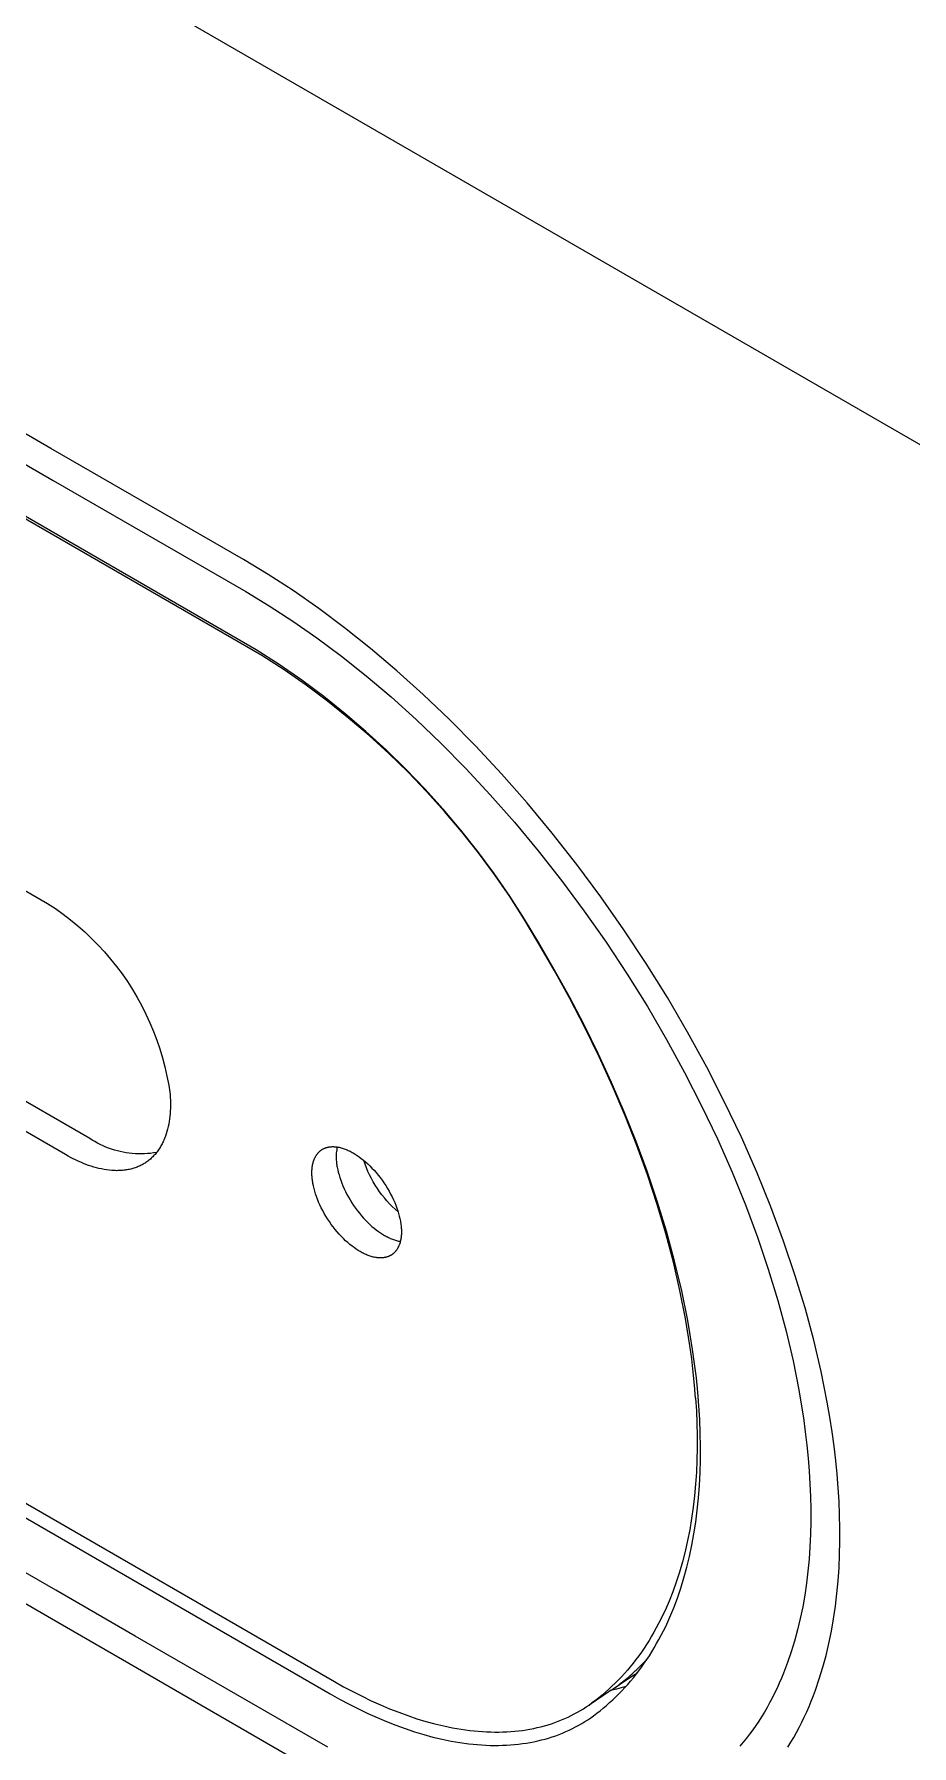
# Model space of a CAD drawing. Header units: millimetres. Extents: x -279 to 4999, y 61 to 3536.
# Drawn here: x 4020.4 to 4045.25, y 1607.21 to 1655.66 of the extents above; entities that cross this region are included whole.
import ezdxf

# ---------------------------------------------------------------- set-up
doc = ezdxf.new("R2010")
doc.units = ezdxf.units.MM
doc.layers.add('ZANO_R', color=7, linetype='Continuous', lineweight=0)

msp = doc.modelspace()

# ---------------------------------------------------------------- linework, layer by layer
at = {"layer": 'ZANO_R'}
for p, q in [((3430.501, 1999.105), (4568.337, 1342.175)), ((4026.686, 1638.239), (3973.059, 1669.201)), ((4026.842, 1638.077), (3973.214, 1669.038)), ((4021.009, 1611.614), (3946.187, 1654.813)), ((3946.251, 1653.904), (4021.074, 1610.705)), ((3980.83, 1654.122), (4020.782, 1631.055)), ((4021.973, 1624.405), (3982.021, 1647.471)), ((4021.287, 1623.946), (3981.334, 1647.012)), ((4020.873, 1643.938), (4018.624, 1645.237)), ((4018.688, 1644.328), (4020.938, 1643.029)), ((4026.325, 1640.791), (4020.873, 1643.938)), ((4020.938, 1643.029), (4026.389, 1639.882)), ((4027.022, 1640.372), (4026.325, 1640.791)), ((4027.733, 1639.911), (4027.022, 1640.372)), ((3975.156, 1639.645), (4028.783, 1608.683)), ((3975.275, 1639.991), (4028.903, 1609.029)), ((4026.389, 1639.882), (4027.05, 1639.485)), ((4028.455, 1639.408), (4027.733, 1639.911)), ((4027.05, 1639.485), (4027.723, 1639.048)), ((4029.187, 1638.862), (4028.455, 1639.408)), ((4027.723, 1639.048), (4028.407, 1638.572)), ((4029.925, 1638.274), (4029.187, 1638.862)), ((4027.337, 1637.817), (4026.686, 1638.239)), ((4028.407, 1638.572), (4029.1, 1638.055)), ((4030.668, 1637.644), (4029.925, 1638.274)), ((4027.478, 1637.664), (4026.842, 1638.077)), ((4027.974, 1637.373), (4027.337, 1637.817)), ((4029.1, 1638.055), (4029.8, 1637.497)), ((4028.101, 1637.23), (4027.478, 1637.664)), ((4028.596, 1636.91), (4027.974, 1637.373)), ((4028.709, 1636.777), (4028.101, 1637.23)), ((4029.8, 1637.497), (4030.504, 1636.9)), ((4031.414, 1636.972), (4030.668, 1637.644)), ((4029.203, 1636.426), (4028.596, 1636.91)), ((4029.302, 1636.304), (4028.709, 1636.777)), ((4030.504, 1636.9), (4031.21, 1636.264)), ((4032.158, 1636.26), (4031.414, 1636.972)), ((4029.794, 1635.922), (4029.203, 1636.426)), ((4029.88, 1635.812), (4029.302, 1636.304)), ((4031.21, 1636.264), (4031.916, 1635.59)), ((4032.899, 1635.509), (4032.158, 1636.26)), ((4030.367, 1635.4), (4029.794, 1635.922)), ((4030.441, 1635.301), (4029.88, 1635.812)), ((4030.924, 1634.859), (4030.367, 1635.4)), ((4030.985, 1634.772), (4030.441, 1635.301)), ((4031.916, 1635.59), (4032.617, 1634.878)), ((4033.633, 1634.722), (4032.899, 1635.509)), ((4031.462, 1634.3), (4030.924, 1634.859)), ((4031.511, 1634.226), (4030.985, 1634.772)), ((4032.617, 1634.878), (4033.313, 1634.132)), ((4031.982, 1633.724), (4031.462, 1634.3)), ((4034.357, 1633.899), (4033.633, 1634.722)), ((4032.02, 1633.663), (4031.511, 1634.226)), ((4033.313, 1634.132), (4033.999, 1633.353)), ((4035.069, 1633.043), (4034.357, 1633.899)), ((4032.483, 1633.132), (4031.982, 1633.724)), ((4032.51, 1633.083), (4032.02, 1633.663)), ((4033.999, 1633.353), (4034.673, 1632.542)), ((4032.964, 1632.523), (4032.483, 1633.132)), ((4032.98, 1632.488), (4032.51, 1633.083)), ((4035.764, 1632.159), (4035.069, 1633.043)), ((4033.425, 1631.899), (4032.964, 1632.523)), ((4033.431, 1631.878), (4032.98, 1632.488)), ((4034.673, 1632.542), (4035.331, 1631.704)), ((4033.866, 1631.26), (4033.425, 1631.899)), ((4033.862, 1631.253), (4033.431, 1631.878)), ((4036.44, 1631.247), (4035.764, 1632.159)), ((4035.331, 1631.704), (4035.972, 1630.841)), ((4020.782, 1631.055), (4021.003, 1630.909)), ((4021.003, 1630.909), (4021.219, 1630.755)), ((4034.272, 1630.615), (4033.862, 1631.253)), ((4034.285, 1630.607), (4033.866, 1631.26)), ((4037.094, 1630.313), (4036.44, 1631.247)), ((4021.219, 1630.755), (4021.43, 1630.593)), ((4021.43, 1630.593), (4021.634, 1630.424)), ((4021.634, 1630.424), (4021.833, 1630.249)), ((4034.661, 1629.963), (4034.272, 1630.615)), ((4034.683, 1629.941), (4034.285, 1630.607)), ((4035.972, 1630.841), (4036.592, 1629.956)), ((4021.833, 1630.249), (4022.025, 1630.066)), ((4022.025, 1630.066), (4022.212, 1629.877)), ((4035.123, 1629.168), (4034.661, 1629.963)), ((4035.125, 1629.183), (4034.683, 1629.941)), ((4036.592, 1629.956), (4037.188, 1629.052)), ((4037.724, 1629.359), (4037.094, 1630.313)), ((4022.212, 1629.877), (4022.391, 1629.682)), ((4022.391, 1629.682), (4022.564, 1629.481)), ((4022.564, 1629.481), (4022.729, 1629.273)), ((4022.729, 1629.273), (4022.887, 1629.06)), ((4022.887, 1629.06), (4023.038, 1628.842)), ((4035.567, 1628.36), (4035.123, 1629.168)), ((4035.553, 1628.407), (4035.125, 1629.183)), ((4037.188, 1629.052), (4037.759, 1628.134)), ((4038.327, 1628.39), (4037.724, 1629.359)), ((4023.038, 1628.842), (4023.181, 1628.619)), ((4023.181, 1628.619), (4023.316, 1628.391)), ((4023.316, 1628.391), (4023.444, 1628.158)), ((4023.444, 1628.158), (4023.563, 1627.921)), ((4035.967, 1627.615), (4035.553, 1628.407)), ((4035.992, 1627.54), (4035.567, 1628.36)), ((4037.759, 1628.134), (4038.302, 1627.205)), ((4038.899, 1627.409), (4038.327, 1628.39)), ((4023.563, 1627.921), (4023.674, 1627.68)), ((4023.674, 1627.68), (4023.776, 1627.435)), ((4036.365, 1626.807), (4035.967, 1627.615)), ((4036.395, 1626.713), (4035.992, 1627.54)), ((4023.776, 1627.435), (4023.87, 1627.187)), ((4023.87, 1627.187), (4023.955, 1626.936)), ((4038.302, 1627.205), (4038.814, 1626.268)), ((4039.441, 1626.42), (4038.899, 1627.409)), ((4023.955, 1626.936), (4024.032, 1626.682)), ((4024.032, 1626.682), (4024.1, 1626.426)), ((4036.744, 1625.987), (4036.365, 1626.807)), ((4036.774, 1625.879), (4036.395, 1626.713)), ((4024.1, 1626.426), (4024.158, 1626.167)), ((4024.158, 1626.167), (4024.208, 1625.907)), ((4038.814, 1626.268), (4039.295, 1625.328)), ((4039.948, 1625.428), (4039.441, 1626.42)), ((4024.208, 1625.907), (4024.249, 1625.645)), ((4024.249, 1625.645), (4024.254, 1625.566)), ((4024.254, 1625.566), (4024.257, 1625.488)), ((4037.103, 1625.156), (4036.744, 1625.987)), ((4037.13, 1625.042), (4036.774, 1625.879)), ((4024.248, 1625.104), (4024.241, 1625.029)), ((4024.253, 1625.179), (4024.248, 1625.104)), ((4024.257, 1625.256), (4024.253, 1625.179)), ((4024.257, 1625.488), (4024.259, 1625.41)), ((4024.259, 1625.333), (4024.257, 1625.256)), ((4024.259, 1625.41), (4024.259, 1625.333)), ((4037.439, 1624.317), (4037.103, 1625.156)), ((4039.295, 1625.328), (4039.743, 1624.388)), ((4040.42, 1624.436), (4039.948, 1625.428)), ((4024.159, 1624.6), (4024.139, 1624.532)), ((4024.178, 1624.668), (4024.159, 1624.6)), ((4024.194, 1624.738), (4024.178, 1624.668)), ((4024.209, 1624.809), (4024.194, 1624.738)), ((4024.222, 1624.881), (4024.209, 1624.809)), ((4024.232, 1624.955), (4024.222, 1624.881)), ((4024.241, 1625.029), (4024.232, 1624.955)), ((4037.459, 1624.204), (4037.13, 1625.042)), ((4022.046, 1624.358), (4021.973, 1624.405)), ((4022.119, 1624.313), (4022.046, 1624.358)), ((4022.195, 1624.271), (4022.119, 1624.313)), ((4022.271, 1624.231), (4022.195, 1624.271)), ((4022.349, 1624.194), (4022.271, 1624.231)), ((4022.428, 1624.16), (4022.349, 1624.194)), ((4022.508, 1624.128), (4022.428, 1624.16)), ((4022.59, 1624.099), (4022.508, 1624.128)), ((4023.938, 1624.107), (4023.92, 1624.08)), ((4023.956, 1624.134), (4023.938, 1624.107)), ((4023.973, 1624.162), (4023.956, 1624.134)), ((4023.99, 1624.19), (4023.973, 1624.162)), ((4024.006, 1624.219), (4023.99, 1624.19)), ((4024.021, 1624.249), (4024.006, 1624.219)), ((4024.036, 1624.278), (4024.021, 1624.249)), ((4024.051, 1624.309), (4024.036, 1624.278)), ((4024.065, 1624.339), (4024.051, 1624.309)), ((4024.079, 1624.371), (4024.065, 1624.339)), ((4024.092, 1624.402), (4024.079, 1624.371)), ((4024.104, 1624.434), (4024.092, 1624.402)), ((4024.116, 1624.466), (4024.104, 1624.434)), ((4024.139, 1624.532), (4024.116, 1624.466)), ((4028.567, 1624.099), (4028.578, 1624.105)), ((4028.578, 1624.105), (4028.589, 1624.11)), ((4028.589, 1624.11), (4028.6, 1624.116)), ((4028.6, 1624.116), (4028.611, 1624.121)), ((4028.611, 1624.121), (4028.622, 1624.126)), ((4028.622, 1624.126), (4028.634, 1624.131)), ((4028.634, 1624.131), (4028.645, 1624.135)), ((4028.645, 1624.135), (4028.657, 1624.139)), ((4028.657, 1624.139), (4028.669, 1624.143)), ((4028.669, 1624.143), (4028.681, 1624.147)), ((4028.681, 1624.147), (4028.693, 1624.15)), ((4028.693, 1624.15), (4028.706, 1624.154)), ((4028.706, 1624.154), (4028.718, 1624.156)), ((4028.718, 1624.156), (4028.731, 1624.159)), ((4028.731, 1624.159), (4028.743, 1624.161)), ((4028.743, 1624.161), (4028.756, 1624.163)), ((4028.756, 1624.163), (4028.769, 1624.165)), ((4028.769, 1624.165), (4028.782, 1624.167)), ((4028.782, 1624.167), (4028.795, 1624.168)), ((4028.795, 1624.168), (4028.808, 1624.169)), ((4028.808, 1624.169), (4028.822, 1624.17)), ((4028.822, 1624.17), (4028.835, 1624.171)), ((4028.835, 1624.171), (4028.848, 1624.171)), ((4028.848, 1624.171), (4028.862, 1624.171)), ((4028.862, 1624.171), (4028.876, 1624.171)), ((4028.876, 1624.171), (4028.889, 1624.17)), ((4028.889, 1624.17), (4028.903, 1624.17)), ((4028.903, 1624.17), (4028.917, 1624.169)), ((4028.917, 1624.169), (4028.945, 1624.166)), ((4028.945, 1624.166), (4028.973, 1624.162)), ((4028.972, 1624.12), (4028.964, 1624.078)), ((4028.98, 1624.161), (4028.972, 1624.12)), ((4028.973, 1624.162), (4029.001, 1624.158)), ((4029.001, 1624.158), (4029.03, 1624.152)), ((4029.03, 1624.152), (4029.059, 1624.146)), ((4029.059, 1624.146), (4029.087, 1624.139)), ((4029.087, 1624.139), (4029.116, 1624.131)), ((4029.116, 1624.131), (4029.145, 1624.122)), ((4029.145, 1624.122), (4029.174, 1624.112)), ((4029.174, 1624.112), (4029.203, 1624.102)), ((4037.752, 1623.472), (4037.439, 1624.317)), ((4037.761, 1623.369), (4037.459, 1624.204)), ((4039.743, 1624.388), (4040.156, 1623.452)), ((4040.857, 1623.447), (4040.42, 1624.436)), ((4021.358, 1623.905), (4021.287, 1623.946)), ((4021.43, 1623.867), (4021.358, 1623.905)), ((4021.502, 1623.829), (4021.43, 1623.867)), ((4021.574, 1623.793), (4021.502, 1623.829)), ((4021.647, 1623.759), (4021.574, 1623.793)), ((4021.721, 1623.727), (4021.647, 1623.759)), ((4021.794, 1623.696), (4021.721, 1623.727)), ((4021.867, 1623.667), (4021.794, 1623.696)), ((4021.941, 1623.641), (4021.867, 1623.667)), ((4022.015, 1623.616), (4021.941, 1623.641)), ((4022.672, 1624.073), (4022.59, 1624.099)), ((4022.755, 1624.05), (4022.672, 1624.073)), ((4022.839, 1624.029), (4022.755, 1624.05)), ((4022.923, 1624.011), (4022.839, 1624.029)), ((4023.008, 1623.996), (4022.923, 1624.011)), ((4023.093, 1623.984), (4023.008, 1623.996)), ((4023.179, 1623.975), (4023.093, 1623.984)), ((4023.265, 1623.969), (4023.179, 1623.975)), ((4023.351, 1623.965), (4023.265, 1623.969)), ((4023.437, 1623.965), (4023.351, 1623.965)), ((4023.403, 1623.631), (4023.374, 1623.618)), ((4023.431, 1623.645), (4023.403, 1623.631)), ((4023.458, 1623.659), (4023.431, 1623.645)), ((4023.524, 1623.967), (4023.437, 1623.965)), ((4023.486, 1623.675), (4023.458, 1623.659)), ((4023.513, 1623.69), (4023.486, 1623.675)), ((4023.539, 1623.707), (4023.513, 1623.69)), ((4023.61, 1623.973), (4023.524, 1623.967)), ((4023.565, 1623.724), (4023.539, 1623.707)), ((4023.591, 1623.742), (4023.565, 1623.724)), ((4023.616, 1623.76), (4023.591, 1623.742)), ((4023.696, 1623.981), (4023.61, 1623.973)), ((4023.641, 1623.779), (4023.616, 1623.76)), ((4023.665, 1623.799), (4023.641, 1623.779)), ((4023.689, 1623.819), (4023.665, 1623.799)), ((4023.712, 1623.84), (4023.689, 1623.819)), ((4023.781, 1623.992), (4023.696, 1623.981)), ((4023.735, 1623.861), (4023.712, 1623.84)), ((4023.758, 1623.883), (4023.735, 1623.861)), ((4023.78, 1623.906), (4023.758, 1623.883)), ((4023.801, 1623.929), (4023.78, 1623.906)), ((4023.866, 1624.006), (4023.781, 1623.992)), ((4023.822, 1623.953), (4023.801, 1623.929)), ((4023.843, 1623.977), (4023.822, 1623.953)), ((4023.863, 1624.002), (4023.843, 1623.977)), ((4023.883, 1624.027), (4023.863, 1624.002)), ((4023.902, 1624.053), (4023.883, 1624.027)), ((4023.92, 1624.08), (4023.902, 1624.053)), ((4028.274, 1623.596), (4028.278, 1623.625)), ((4028.278, 1623.625), (4028.283, 1623.653)), ((4028.283, 1623.653), (4028.289, 1623.681)), ((4028.289, 1623.681), (4028.295, 1623.708)), ((4028.295, 1623.708), (4028.302, 1623.735)), ((4028.302, 1623.735), (4028.31, 1623.762)), ((4028.31, 1623.762), (4028.319, 1623.788)), ((4028.319, 1623.788), (4028.324, 1623.8)), ((4028.324, 1623.8), (4028.329, 1623.813)), ((4028.329, 1623.813), (4028.334, 1623.825)), ((4028.334, 1623.825), (4028.339, 1623.837)), ((4028.339, 1623.837), (4028.345, 1623.85)), ((4028.345, 1623.85), (4028.351, 1623.861)), ((4028.351, 1623.861), (4028.357, 1623.873)), ((4028.357, 1623.873), (4028.363, 1623.885)), ((4028.363, 1623.885), (4028.369, 1623.896)), ((4028.369, 1623.896), (4028.376, 1623.907)), ((4028.376, 1623.907), (4028.382, 1623.918)), ((4028.382, 1623.918), (4028.389, 1623.929)), ((4028.389, 1623.929), (4028.396, 1623.94)), ((4028.396, 1623.94), (4028.404, 1623.95)), ((4028.404, 1623.95), (4028.411, 1623.96)), ((4028.411, 1623.96), (4028.419, 1623.97)), ((4028.419, 1623.97), (4028.427, 1623.98)), ((4028.427, 1623.98), (4028.435, 1623.989)), ((4028.435, 1623.989), (4028.443, 1623.999)), ((4028.443, 1623.999), (4028.451, 1624.008)), ((4028.451, 1624.008), (4028.46, 1624.017)), ((4028.46, 1624.017), (4028.469, 1624.025)), ((4028.469, 1624.025), (4028.478, 1624.034)), ((4028.478, 1624.034), (4028.487, 1624.042)), ((4028.487, 1624.042), (4028.497, 1624.05)), ((4028.497, 1624.05), (4028.506, 1624.058)), ((4028.506, 1624.058), (4028.516, 1624.065)), ((4028.516, 1624.065), (4028.526, 1624.072)), ((4028.526, 1624.072), (4028.536, 1624.079)), ((4028.536, 1624.079), (4028.546, 1624.086)), ((4028.546, 1624.086), (4028.556, 1624.092)), ((4028.556, 1624.092), (4028.567, 1624.099)), ((4028.951, 1623.952), (4028.95, 1623.91)), ((4028.95, 1623.91), (4028.95, 1623.868)), ((4028.95, 1623.868), (4028.951, 1623.826)), ((4028.954, 1623.995), (4028.951, 1623.952)), ((4028.951, 1623.826), (4028.954, 1623.784)), ((4028.959, 1624.037), (4028.954, 1623.995)), ((4028.954, 1623.784), (4028.956, 1623.752)), ((4028.956, 1623.752), (4028.96, 1623.721)), ((4028.964, 1624.078), (4028.959, 1624.037)), ((4028.96, 1623.721), (4028.963, 1623.688)), ((4028.963, 1623.688), (4028.968, 1623.655)), ((4028.968, 1623.655), (4028.973, 1623.622)), ((4028.973, 1623.622), (4028.979, 1623.587)), ((4029.203, 1624.102), (4029.232, 1624.09)), ((4029.232, 1624.09), (4029.26, 1624.078)), ((4029.26, 1624.078), (4029.289, 1624.065)), ((4029.289, 1624.065), (4029.318, 1624.052)), ((4029.318, 1624.052), (4029.346, 1624.038)), ((4029.346, 1624.038), (4029.375, 1624.023)), ((4029.375, 1624.023), (4029.403, 1624.008)), ((4029.403, 1624.008), (4029.431, 1623.992)), ((4029.431, 1623.992), (4029.487, 1623.958)), ((4029.487, 1623.958), (4029.545, 1623.921)), ((4029.545, 1623.921), (4029.603, 1623.88)), ((4029.603, 1623.88), (4029.662, 1623.836)), ((4029.662, 1623.836), (4029.722, 1623.789)), ((4029.722, 1623.789), (4029.782, 1623.738)), ((4029.767, 1623.676), (4029.731, 1623.781)), ((4029.807, 1623.573), (4029.767, 1623.676)), ((4029.782, 1623.738), (4029.843, 1623.683)), ((4029.843, 1623.683), (4029.903, 1623.626)), ((4029.903, 1623.626), (4029.963, 1623.565)), ((4022.088, 1623.593), (4022.015, 1623.616)), ((4022.161, 1623.572), (4022.088, 1623.593)), ((4022.235, 1623.554), (4022.161, 1623.572)), ((4022.307, 1623.538), (4022.235, 1623.554)), ((4022.38, 1623.524), (4022.307, 1623.538)), ((4022.452, 1623.512), (4022.38, 1623.524)), ((4022.524, 1623.503), (4022.452, 1623.512)), ((4022.595, 1623.496), (4022.524, 1623.503)), ((4022.63, 1623.494), (4022.595, 1623.496)), ((4022.665, 1623.492), (4022.63, 1623.494)), ((4022.7, 1623.491), (4022.665, 1623.492)), ((4022.735, 1623.49), (4022.7, 1623.491)), ((4022.769, 1623.491), (4022.735, 1623.49)), ((4022.804, 1623.491), (4022.769, 1623.491)), ((4022.838, 1623.493), (4022.804, 1623.491)), ((4022.872, 1623.495), (4022.838, 1623.493)), ((4022.905, 1623.498), (4022.872, 1623.495)), ((4022.939, 1623.501), (4022.905, 1623.498)), ((4022.972, 1623.505), (4022.939, 1623.501)), ((4023.005, 1623.51), (4022.972, 1623.505)), ((4023.037, 1623.515), (4023.005, 1623.51)), ((4023.069, 1623.521), (4023.037, 1623.515)), ((4023.101, 1623.528), (4023.069, 1623.521)), ((4023.133, 1623.535), (4023.101, 1623.528)), ((4023.164, 1623.543), (4023.133, 1623.535)), ((4023.195, 1623.552), (4023.164, 1623.543)), ((4023.226, 1623.561), (4023.195, 1623.552)), ((4023.256, 1623.571), (4023.226, 1623.561)), ((4023.286, 1623.582), (4023.256, 1623.571)), ((4023.316, 1623.593), (4023.286, 1623.582)), ((4023.345, 1623.605), (4023.316, 1623.593)), ((4023.374, 1623.618), (4023.345, 1623.605)), ((4028.263, 1623.447), (4028.264, 1623.478)), ((4028.263, 1623.417), (4028.263, 1623.447)), ((4028.264, 1623.386), (4028.263, 1623.417)), ((4028.264, 1623.478), (4028.265, 1623.508)), ((4028.265, 1623.356), (4028.264, 1623.386)), ((4028.265, 1623.508), (4028.267, 1623.537)), ((4028.267, 1623.325), (4028.265, 1623.356)), ((4028.267, 1623.537), (4028.27, 1623.567)), ((4028.27, 1623.294), (4028.267, 1623.325)), ((4028.27, 1623.567), (4028.274, 1623.596)), ((4028.273, 1623.262), (4028.27, 1623.294)), ((4028.277, 1623.229), (4028.273, 1623.262)), ((4028.281, 1623.196), (4028.277, 1623.229)), ((4028.286, 1623.163), (4028.281, 1623.196)), ((4028.292, 1623.128), (4028.286, 1623.163)), ((4028.979, 1623.587), (4028.993, 1623.517)), ((4028.993, 1623.517), (4029.01, 1623.445)), ((4029.01, 1623.445), (4029.03, 1623.371)), ((4029.03, 1623.371), (4029.053, 1623.296)), ((4029.053, 1623.296), (4029.079, 1623.218)), ((4029.079, 1623.218), (4029.108, 1623.14)), ((4029.108, 1623.14), (4029.14, 1623.061)), ((4029.85, 1623.471), (4029.807, 1623.573)), ((4029.896, 1623.371), (4029.85, 1623.471)), ((4029.946, 1623.272), (4029.896, 1623.371)), ((4029.999, 1623.175), (4029.946, 1623.272)), ((4029.963, 1623.565), (4030.022, 1623.501)), ((4030.056, 1623.08), (4029.999, 1623.175)), ((4030.022, 1623.501), (4030.081, 1623.435)), ((4030.081, 1623.435), (4030.138, 1623.366)), ((4030.138, 1623.366), (4030.194, 1623.294)), ((4030.194, 1623.294), (4030.249, 1623.22)), ((4030.249, 1623.22), (4030.302, 1623.145)), ((4030.302, 1623.145), (4030.353, 1623.068)), ((4038.039, 1622.623), (4037.752, 1623.472)), ((4038.036, 1622.537), (4037.761, 1623.369)), ((4040.156, 1623.452), (4040.534, 1622.523)), ((4041.255, 1622.467), (4040.857, 1623.447)), ((4028.306, 1623.058), (4028.292, 1623.128)), ((4028.323, 1622.986), (4028.306, 1623.058)), ((4028.343, 1622.912), (4028.323, 1622.986)), ((4028.366, 1622.837), (4028.343, 1622.912)), ((4028.392, 1622.76), (4028.366, 1622.837)), ((4028.421, 1622.681), (4028.392, 1622.76)), ((4028.454, 1622.602), (4028.421, 1622.681)), ((4029.14, 1623.061), (4029.176, 1622.981)), ((4029.176, 1622.981), (4029.214, 1622.901)), ((4029.214, 1622.901), (4029.255, 1622.82)), ((4029.255, 1622.82), (4029.299, 1622.74)), ((4029.299, 1622.74), (4029.345, 1622.661)), ((4029.345, 1622.661), (4029.394, 1622.583)), ((4030.116, 1622.987), (4030.056, 1623.08)), ((4030.179, 1622.896), (4030.116, 1622.987)), ((4030.245, 1622.808), (4030.179, 1622.896)), ((4030.314, 1622.721), (4030.245, 1622.808)), ((4030.386, 1622.637), (4030.314, 1622.721)), ((4030.353, 1623.068), (4030.402, 1622.989)), ((4030.402, 1622.989), (4030.448, 1622.91)), ((4030.448, 1622.91), (4030.492, 1622.83)), ((4030.492, 1622.83), (4030.533, 1622.75)), ((4030.533, 1622.75), (4030.571, 1622.669)), ((4030.571, 1622.669), (4030.606, 1622.589)), ((4028.489, 1622.522), (4028.454, 1622.602)), ((4028.527, 1622.442), (4028.489, 1622.522)), ((4028.568, 1622.361), (4028.527, 1622.442)), ((4028.612, 1622.281), (4028.568, 1622.361)), ((4028.658, 1622.202), (4028.612, 1622.281)), ((4028.707, 1622.124), (4028.658, 1622.202)), ((4029.394, 1622.583), (4029.445, 1622.505)), ((4029.445, 1622.505), (4029.498, 1622.43)), ((4029.498, 1622.43), (4029.552, 1622.356)), ((4029.552, 1622.356), (4029.609, 1622.285)), ((4029.609, 1622.285), (4029.666, 1622.215)), ((4029.666, 1622.215), (4029.725, 1622.149)), ((4030.461, 1622.556), (4030.386, 1622.637)), ((4030.539, 1622.477), (4030.461, 1622.556)), ((4030.619, 1622.401), (4030.539, 1622.477)), ((4030.606, 1622.589), (4030.639, 1622.51)), ((4030.702, 1622.328), (4030.619, 1622.401)), ((4030.639, 1622.51), (4030.668, 1622.432)), ((4030.668, 1622.432), (4030.694, 1622.355)), ((4030.694, 1622.355), (4030.717, 1622.279)), ((4030.717, 1622.279), (4030.737, 1622.205)), ((4030.737, 1622.205), (4030.754, 1622.133)), ((4038.281, 1621.713), (4038.036, 1622.537)), ((4038.299, 1621.774), (4038.039, 1622.623)), ((4040.534, 1622.523), (4040.876, 1621.605)), ((4041.616, 1621.499), (4041.255, 1622.467)), ((4028.758, 1622.047), (4028.707, 1622.124)), ((4028.811, 1621.971), (4028.758, 1622.047)), ((4028.866, 1621.897), (4028.811, 1621.971)), ((4028.922, 1621.826), (4028.866, 1621.897)), ((4028.979, 1621.757), (4028.922, 1621.826)), ((4029.038, 1621.69), (4028.979, 1621.757)), ((4029.097, 1621.626), (4029.038, 1621.69)), ((4029.725, 1622.149), (4029.784, 1622.085)), ((4029.784, 1622.085), (4029.844, 1622.024)), ((4029.844, 1622.024), (4029.904, 1621.967)), ((4029.904, 1621.967), (4029.964, 1621.913)), ((4029.964, 1621.913), (4030.025, 1621.862)), ((4030.025, 1621.862), (4030.084, 1621.814)), ((4030.084, 1621.814), (4030.144, 1621.77)), ((4030.144, 1621.77), (4030.202, 1621.729)), ((4030.202, 1621.729), (4030.259, 1621.692)), ((4030.259, 1621.692), (4030.316, 1621.658)), ((4030.754, 1622.133), (4030.768, 1622.063)), ((4030.768, 1622.063), (4030.774, 1622.029)), ((4030.774, 1622.029), (4030.779, 1621.995)), ((4030.779, 1621.995), (4030.783, 1621.962)), ((4030.783, 1621.962), (4030.787, 1621.93)), ((4030.787, 1621.93), (4030.79, 1621.898)), ((4030.79, 1621.898), (4030.793, 1621.867)), ((4030.793, 1621.867), (4030.795, 1621.836)), ((4030.795, 1621.684), (4030.793, 1621.654)), ((4030.795, 1621.836), (4030.796, 1621.805)), ((4030.796, 1621.714), (4030.795, 1621.684)), ((4030.796, 1621.805), (4030.797, 1621.774)), ((4030.797, 1621.744), (4030.796, 1621.714)), ((4030.797, 1621.774), (4030.797, 1621.744)), ((4038.497, 1620.899), (4038.281, 1621.713)), ((4038.531, 1620.928), (4038.299, 1621.774)), ((4029.157, 1621.566), (4029.097, 1621.626)), ((4029.217, 1621.508), (4029.157, 1621.566)), ((4029.278, 1621.454), (4029.217, 1621.508)), ((4029.338, 1621.403), (4029.278, 1621.454)), ((4029.398, 1621.355), (4029.338, 1621.403)), ((4029.457, 1621.311), (4029.398, 1621.355)), ((4029.515, 1621.27), (4029.457, 1621.311)), ((4029.573, 1621.233), (4029.515, 1621.27)), ((4029.629, 1621.199), (4029.573, 1621.233)), ((4029.657, 1621.183), (4029.629, 1621.199)), ((4030.316, 1621.658), (4030.343, 1621.642)), ((4030.343, 1621.642), (4030.371, 1621.627)), ((4030.371, 1621.627), (4030.399, 1621.613)), ((4030.399, 1621.613), (4030.427, 1621.599)), ((4030.427, 1621.599), (4030.455, 1621.586)), ((4030.455, 1621.586), (4030.483, 1621.573)), ((4030.483, 1621.573), (4030.512, 1621.561)), ((4030.512, 1621.561), (4030.54, 1621.55)), ((4030.54, 1621.55), (4030.569, 1621.54)), ((4030.569, 1621.54), (4030.597, 1621.53)), ((4030.597, 1621.53), (4030.625, 1621.521)), ((4030.625, 1621.202), (4030.617, 1621.193)), ((4030.625, 1621.521), (4030.654, 1621.513)), ((4030.633, 1621.211), (4030.625, 1621.202)), ((4030.641, 1621.221), (4030.633, 1621.211)), ((4030.649, 1621.231), (4030.641, 1621.221)), ((4030.656, 1621.241), (4030.649, 1621.231)), ((4030.654, 1621.513), (4030.682, 1621.505)), ((4030.664, 1621.252), (4030.656, 1621.241)), ((4030.671, 1621.262), (4030.664, 1621.252)), ((4030.678, 1621.273), (4030.671, 1621.262)), ((4030.684, 1621.284), (4030.678, 1621.273)), ((4030.682, 1621.505), (4030.71, 1621.499)), ((4030.691, 1621.295), (4030.684, 1621.284)), ((4030.697, 1621.307), (4030.691, 1621.295)), ((4030.703, 1621.318), (4030.697, 1621.307)), ((4030.709, 1621.33), (4030.703, 1621.318)), ((4030.715, 1621.342), (4030.709, 1621.33)), ((4030.71, 1621.499), (4030.738, 1621.493)), ((4030.721, 1621.354), (4030.715, 1621.342)), ((4030.726, 1621.366), (4030.721, 1621.354)), ((4030.731, 1621.378), (4030.726, 1621.366)), ((4030.736, 1621.391), (4030.731, 1621.378)), ((4030.741, 1621.404), (4030.736, 1621.391)), ((4030.738, 1621.493), (4030.766, 1621.489)), ((4030.75, 1621.43), (4030.741, 1621.404)), ((4030.758, 1621.456), (4030.75, 1621.43)), ((4030.765, 1621.483), (4030.758, 1621.456)), ((4030.771, 1621.51), (4030.765, 1621.483)), ((4030.777, 1621.538), (4030.771, 1621.51)), ((4030.782, 1621.567), (4030.777, 1621.538)), ((4030.786, 1621.595), (4030.782, 1621.567)), ((4030.79, 1621.625), (4030.786, 1621.595)), ((4030.793, 1621.654), (4030.79, 1621.625)), ((4040.876, 1621.605), (4041.181, 1620.702)), ((4041.939, 1620.545), (4041.616, 1621.499)), ((4029.685, 1621.168), (4029.657, 1621.183)), ((4029.714, 1621.153), (4029.685, 1621.168)), ((4029.742, 1621.139), (4029.714, 1621.153)), ((4029.771, 1621.126), (4029.742, 1621.139)), ((4029.8, 1621.113), (4029.771, 1621.126)), ((4029.828, 1621.101), (4029.8, 1621.113)), ((4029.857, 1621.09), (4029.828, 1621.101)), ((4029.886, 1621.079), (4029.857, 1621.09)), ((4029.915, 1621.069), (4029.886, 1621.079)), ((4029.944, 1621.061), (4029.915, 1621.069)), ((4029.973, 1621.052), (4029.944, 1621.061)), ((4030.001, 1621.045), (4029.973, 1621.052)), ((4030.03, 1621.039), (4030.001, 1621.045)), ((4030.059, 1621.033), (4030.03, 1621.039)), ((4030.087, 1621.029), (4030.059, 1621.033)), ((4030.115, 1621.025), (4030.087, 1621.029)), ((4030.143, 1621.023), (4030.115, 1621.025)), ((4030.157, 1621.022), (4030.143, 1621.023)), ((4030.171, 1621.021), (4030.157, 1621.022)), ((4030.184, 1621.02), (4030.171, 1621.021)), ((4030.198, 1621.02), (4030.184, 1621.02)), ((4030.212, 1621.02), (4030.198, 1621.02)), ((4030.225, 1621.021), (4030.212, 1621.02)), ((4030.238, 1621.021), (4030.225, 1621.021)), ((4030.252, 1621.022), (4030.238, 1621.021)), ((4030.265, 1621.023), (4030.252, 1621.022)), ((4030.278, 1621.024), (4030.265, 1621.023)), ((4030.291, 1621.026), (4030.278, 1621.024)), ((4030.304, 1621.028), (4030.291, 1621.026)), ((4030.317, 1621.03), (4030.304, 1621.028)), ((4030.329, 1621.032), (4030.317, 1621.03)), ((4030.342, 1621.035), (4030.329, 1621.032)), ((4030.354, 1621.038), (4030.342, 1621.035)), ((4030.367, 1621.041), (4030.354, 1621.038)), ((4030.379, 1621.044), (4030.367, 1621.041)), ((4030.391, 1621.048), (4030.379, 1621.044)), ((4030.403, 1621.052), (4030.391, 1621.048)), ((4030.415, 1621.056), (4030.403, 1621.052)), ((4030.426, 1621.061), (4030.415, 1621.056)), ((4030.438, 1621.065), (4030.426, 1621.061)), ((4030.449, 1621.07), (4030.438, 1621.065)), ((4030.46, 1621.075), (4030.449, 1621.07)), ((4030.471, 1621.081), (4030.46, 1621.075)), ((4030.482, 1621.087), (4030.471, 1621.081)), ((4030.493, 1621.093), (4030.482, 1621.087)), ((4030.504, 1621.099), (4030.493, 1621.093)), ((4030.514, 1621.105), (4030.504, 1621.099)), ((4030.524, 1621.112), (4030.514, 1621.105)), ((4030.534, 1621.119), (4030.524, 1621.112)), ((4030.544, 1621.126), (4030.534, 1621.119)), ((4030.554, 1621.134), (4030.544, 1621.126)), ((4030.564, 1621.141), (4030.554, 1621.134)), ((4030.573, 1621.149), (4030.564, 1621.141)), ((4030.582, 1621.158), (4030.573, 1621.149)), ((4030.591, 1621.166), (4030.582, 1621.158)), ((4030.6, 1621.175), (4030.591, 1621.166)), ((4030.609, 1621.183), (4030.6, 1621.175)), ((4030.617, 1621.193), (4030.609, 1621.183)), ((4038.683, 1620.097), (4038.497, 1620.899)), ((4038.732, 1620.086), (4038.531, 1620.928)), ((4041.181, 1620.702), (4041.451, 1619.815)), ((4042.224, 1619.609), (4041.939, 1620.545)), ((4038.839, 1619.309), (4038.683, 1620.097)), ((4038.903, 1619.253), (4038.732, 1620.086)), ((4041.451, 1619.815), (4041.685, 1618.948)), ((4038.965, 1618.538), (4038.839, 1619.309)), ((4042.47, 1618.694), (4042.224, 1619.609)), ((4038.976, 1618.84), (4038.903, 1619.253)), ((4039.041, 1618.431), (4038.976, 1618.84)), ((4041.685, 1618.948), (4041.883, 1618.104)), ((4039.017, 1618.16), (4038.965, 1618.538)), ((4039.098, 1618.025), (4039.041, 1618.431)), ((4042.68, 1617.803), (4042.47, 1618.694)), ((4039.061, 1617.786), (4039.017, 1618.16)), ((4039.147, 1617.622), (4039.098, 1618.025)), ((4041.883, 1618.104), (4042.047, 1617.283)), ((4039.097, 1617.418), (4039.061, 1617.786)), ((4039.127, 1617.055), (4039.097, 1617.418)), ((4039.187, 1617.224), (4039.147, 1617.622)), ((4042.853, 1616.937), (4042.68, 1617.803)), ((4039.127, 1617.055), (4039.149, 1616.696)), ((4039.219, 1616.831), (4039.187, 1617.224)), ((4042.047, 1617.283), (4042.116, 1616.883)), ((4042.116, 1616.883), (4042.177, 1616.489)), ((4042.926, 1616.514), (4042.853, 1616.937)), ((4039.149, 1616.696), (4039.163, 1616.341)), ((4039.242, 1616.442), (4039.219, 1616.831)), ((4039.258, 1616.058), (4039.242, 1616.442)), ((4042.177, 1616.489), (4042.23, 1616.102)), ((4042.99, 1616.098), (4042.926, 1616.514)), ((4039.163, 1616.341), (4039.171, 1615.988)), ((4039.171, 1615.988), (4039.171, 1615.64)), ((4039.264, 1615.68), (4039.258, 1616.058)), ((4042.23, 1616.102), (4042.275, 1615.723)), ((4043.046, 1615.69), (4042.99, 1616.098)), ((4039.171, 1615.64), (4039.163, 1615.295)), ((4039.263, 1615.308), (4039.264, 1615.68)), ((4042.275, 1615.723), (4042.312, 1615.35)), ((4043.093, 1615.289), (4043.046, 1615.69)), ((4039.148, 1614.954), (4039.126, 1614.618)), ((4039.163, 1615.295), (4039.148, 1614.954)), ((4039.234, 1614.582), (4039.253, 1614.942)), ((4039.253, 1614.942), (4039.263, 1615.308)), ((4042.312, 1615.35), (4042.341, 1614.985)), ((4042.341, 1614.985), (4042.363, 1614.624)), ((4043.132, 1614.896), (4043.093, 1615.289)), ((4039.126, 1614.618), (4039.096, 1614.287)), ((4039.207, 1614.229), (4039.234, 1614.582)), ((4042.363, 1614.624), (4042.378, 1614.264)), ((4043.163, 1614.51), (4043.132, 1614.896)), ((4043.187, 1614.129), (4043.163, 1614.51)), ((4039.058, 1613.961), (4039.012, 1613.641)), ((4039.096, 1614.287), (4039.058, 1613.961)), ((4039.173, 1613.883), (4039.207, 1614.229)), ((4042.378, 1614.264), (4042.386, 1613.906)), ((4043.203, 1613.749), (4043.187, 1614.129)), ((4039.012, 1613.641), (4038.959, 1613.326)), ((4039.078, 1613.212), (4039.129, 1613.543)), ((4039.129, 1613.543), (4039.173, 1613.883)), ((4042.386, 1613.55), (4042.378, 1613.196)), ((4042.386, 1613.906), (4042.386, 1613.55)), ((4043.211, 1613.371), (4043.203, 1613.749)), ((4038.898, 1613.017), (4038.83, 1612.714)), ((4038.959, 1613.326), (4038.898, 1613.017)), ((4039.019, 1612.888), (4039.078, 1613.212)), ((4042.378, 1613.196), (4042.362, 1612.844)), ((4043.202, 1612.622), (4043.21, 1612.995)), ((4043.21, 1612.995), (4043.211, 1613.371)), ((4038.83, 1612.714), (4038.754, 1612.418)), ((4038.878, 1612.263), (4038.952, 1612.572)), ((4038.952, 1612.572), (4039.019, 1612.888)), ((4042.338, 1612.496), (4042.306, 1612.151)), ((4042.362, 1612.844), (4042.338, 1612.496)), ((4043.185, 1612.251), (4043.202, 1612.622)), ((4038.67, 1612.128), (4038.579, 1611.846)), ((4038.754, 1612.418), (4038.67, 1612.128)), ((4038.796, 1611.963), (4038.878, 1612.263)), ((4042.306, 1612.151), (4042.265, 1611.81)), ((4043.16, 1611.883), (4043.185, 1612.251)), ((4023.259, 1610.315), (4021.009, 1611.614)), ((4038.48, 1611.571), (4038.374, 1611.303)), ((4038.579, 1611.846), (4038.48, 1611.571)), ((4038.609, 1611.388), (4038.706, 1611.671)), ((4038.706, 1611.671), (4038.796, 1611.963)), ((4042.265, 1611.81), (4042.215, 1611.473)), ((4043.083, 1611.159), (4043.126, 1611.519)), ((4043.126, 1611.519), (4043.16, 1611.883)), ((4038.261, 1611.042), (4038.202, 1610.915)), ((4038.374, 1611.303), (4038.261, 1611.042)), ((4038.395, 1610.848), (4038.506, 1611.114)), ((4038.506, 1611.114), (4038.609, 1611.388)), ((4042.157, 1611.141), (4042.09, 1610.814)), ((4042.215, 1611.473), (4042.157, 1611.141)), ((4043.03, 1610.803), (4043.083, 1611.159)), ((4021.074, 1610.705), (4023.323, 1609.406)), ((4038.013, 1610.546), (4037.947, 1610.426)), ((4038.078, 1610.667), (4038.013, 1610.546)), ((4038.141, 1610.79), (4038.078, 1610.667)), ((4038.202, 1610.915), (4038.141, 1610.79)), ((4038.216, 1610.465), (4038.278, 1610.59)), ((4038.278, 1610.59), (4038.395, 1610.848)), ((4042.09, 1610.814), (4042.014, 1610.492)), ((4042.969, 1610.453), (4043.03, 1610.803)), ((4028.711, 1607.168), (4023.259, 1610.315)), ((4037.738, 1610.081), (4037.665, 1609.97)), ((4037.809, 1610.194), (4037.738, 1610.081)), ((4037.879, 1610.309), (4037.809, 1610.194)), ((4037.947, 1610.426), (4037.879, 1610.309)), ((4037.956, 1609.986), (4038.023, 1610.103)), ((4038.023, 1610.103), (4038.089, 1610.221)), ((4038.089, 1610.221), (4038.154, 1610.342)), ((4038.154, 1610.342), (4038.216, 1610.465)), ((4041.928, 1610.176), (4041.834, 1609.867)), ((4042.014, 1610.492), (4041.928, 1610.176)), ((4042.817, 1609.768), (4042.898, 1610.107)), ((4042.898, 1610.107), (4042.969, 1610.453)), ((4037.436, 1609.651), (4037.356, 1609.549)), ((4037.514, 1609.755), (4037.436, 1609.651)), ((4037.59, 1609.862), (4037.514, 1609.755)), ((4037.665, 1609.97), (4037.59, 1609.862)), ((4037.659, 1609.567), (4037.763, 1609.677)), ((4037.672, 1609.544), (4037.745, 1609.651)), ((4037.745, 1609.651), (4037.817, 1609.76)), ((4037.817, 1609.76), (4037.887, 1609.872)), ((4037.887, 1609.872), (4037.956, 1609.986)), ((4041.834, 1609.867), (4041.73, 1609.564)), ((4042.727, 1609.434), (4042.817, 1609.768)), ((4023.323, 1609.406), (4028.775, 1606.259)), ((4037.421, 1609.24), (4036.797, 1608.823)), ((4037.023, 1609.161), (4036.936, 1609.07)), ((4037.109, 1609.255), (4037.023, 1609.161)), ((4037.077, 1609.034), (4037.148, 1609.092)), ((4037.193, 1609.351), (4037.109, 1609.255)), ((4037.148, 1609.092), (4037.166, 1609.106)), ((4037.166, 1609.106), (4037.237, 1609.166)), ((4037.275, 1609.448), (4037.193, 1609.351)), ((4037.237, 1609.166), (4037.26, 1609.186)), ((4037.26, 1609.186), (4037.325, 1609.244)), ((4037.356, 1609.549), (4037.275, 1609.448)), ((4037.285, 1609.041), (4037.365, 1609.137)), ((4037.325, 1609.244), (4037.353, 1609.269)), ((4037.353, 1609.269), (4037.418, 1609.328)), ((4037.365, 1609.137), (4037.443, 1609.235)), ((4037.418, 1609.328), (4037.444, 1609.353)), ((4037.421, 1609.24), (4037.476, 1609.276)), ((4037.443, 1609.235), (4037.521, 1609.336)), ((4037.444, 1609.353), (4037.553, 1609.459)), ((4037.521, 1609.336), (4037.597, 1609.439)), ((4037.553, 1609.459), (4037.659, 1609.567)), ((4037.597, 1609.439), (4037.672, 1609.544)), ((4041.557, 1609.122), (4041.495, 1608.979)), ((4041.617, 1609.268), (4041.557, 1609.122)), ((4041.675, 1609.415), (4041.617, 1609.268)), ((4041.73, 1609.564), (4041.675, 1609.415)), ((4042.518, 1608.788), (4042.628, 1609.107)), ((4042.628, 1609.107), (4042.727, 1609.434)), ((4028.783, 1608.683), (4029.048, 1608.534)), ((4028.903, 1609.029), (4029.162, 1608.883)), ((4029.162, 1608.883), (4029.421, 1608.744)), ((4029.421, 1608.744), (4029.682, 1608.611)), ((4029.682, 1608.611), (4029.942, 1608.486)), ((4036.735, 1608.781), (4036.111, 1608.364)), ((4036.479, 1608.647), (4036.384, 1608.57)), ((4036.573, 1608.727), (4036.479, 1608.647)), ((4036.666, 1608.81), (4036.573, 1608.727)), ((4036.758, 1608.894), (4036.666, 1608.81)), ((4036.735, 1608.781), (4036.806, 1608.829)), ((4036.757, 1608.796), (4036.893, 1608.826)), ((4036.847, 1608.981), (4036.758, 1608.894)), ((4036.806, 1608.829), (4036.876, 1608.88)), ((4036.936, 1609.07), (4036.847, 1608.981)), ((4036.867, 1608.594), (4036.953, 1608.679)), ((4036.876, 1608.88), (4036.968, 1608.948)), ((4036.893, 1608.826), (4037.027, 1608.86)), ((4036.953, 1608.679), (4037.038, 1608.766)), ((4036.968, 1608.948), (4036.974, 1608.953)), ((4036.974, 1608.953), (4037.059, 1609.019)), ((4037.027, 1608.86), (4037.16, 1608.898)), ((4037.038, 1608.766), (4037.121, 1608.855)), ((4037.059, 1609.019), (4037.077, 1609.034)), ((4037.121, 1608.855), (4037.204, 1608.947)), ((4037.204, 1608.947), (4037.285, 1609.041)), ((4041.363, 1608.699), (4041.294, 1608.561)), ((4041.43, 1608.838), (4041.363, 1608.699)), ((4041.495, 1608.979), (4041.43, 1608.838)), ((4042.399, 1608.475), (4042.46, 1608.63)), ((4042.46, 1608.63), (4042.518, 1608.788)), ((4029.048, 1608.534), (4029.314, 1608.391)), ((4029.314, 1608.391), (4029.58, 1608.256)), ((4029.58, 1608.256), (4029.846, 1608.128)), ((4029.846, 1608.128), (4030.112, 1608.008)), ((4029.942, 1608.486), (4030.202, 1608.369)), ((4030.202, 1608.369), (4030.462, 1608.259)), ((4030.462, 1608.259), (4030.721, 1608.157)), ((4030.721, 1608.157), (4030.979, 1608.063)), ((4035.692, 1608.11), (4035.779, 1608.157)), ((4035.779, 1608.157), (4035.864, 1608.206)), ((4035.864, 1608.206), (4035.948, 1608.257)), ((4035.948, 1608.257), (4036.03, 1608.31)), ((4036.03, 1608.31), (4036.11, 1608.364)), ((4036.11, 1608.364), (4036.189, 1608.421)), ((4036.287, 1608.494), (4036.189, 1608.421)), ((4036.236, 1608.061), (4036.329, 1608.131)), ((4036.384, 1608.57), (4036.287, 1608.494)), ((4036.329, 1608.131), (4036.421, 1608.203)), ((4036.421, 1608.203), (4036.512, 1608.276)), ((4036.512, 1608.276), (4036.602, 1608.353)), ((4036.602, 1608.353), (4036.692, 1608.431)), ((4036.692, 1608.431), (4036.78, 1608.511)), ((4036.78, 1608.511), (4036.867, 1608.594)), ((4041.072, 1608.162), (4040.993, 1608.034)), ((4041.148, 1608.293), (4041.072, 1608.162)), ((4041.222, 1608.426), (4041.148, 1608.293)), ((4041.294, 1608.561), (4041.222, 1608.426)), ((4042.201, 1608.022), (4042.27, 1608.171)), ((4042.27, 1608.171), (4042.336, 1608.322)), ((4042.336, 1608.322), (4042.399, 1608.475)), ((4030.112, 1608.008), (4030.378, 1607.896)), ((4030.378, 1607.896), (4030.643, 1607.791)), ((4030.643, 1607.791), (4030.907, 1607.695)), ((4030.907, 1607.695), (4031.169, 1607.608)), ((4030.979, 1608.063), (4031.236, 1607.977)), ((4031.236, 1607.977), (4031.491, 1607.9)), ((4031.491, 1607.9), (4031.744, 1607.831)), ((4031.744, 1607.831), (4031.995, 1607.771)), ((4031.995, 1607.771), (4032.244, 1607.72)), ((4032.244, 1607.72), (4032.49, 1607.678)), ((4032.49, 1607.678), (4032.733, 1607.644)), ((4032.733, 1607.644), (4032.854, 1607.631)), ((4032.854, 1607.631), (4032.973, 1607.62)), ((4034.006, 1607.622), (4034.115, 1607.633)), ((4034.115, 1607.633), (4034.223, 1607.647)), ((4034.223, 1607.647), (4034.331, 1607.663)), ((4034.331, 1607.663), (4034.436, 1607.681)), ((4034.436, 1607.681), (4034.541, 1607.701)), ((4034.541, 1607.701), (4034.644, 1607.724)), ((4034.644, 1607.724), (4034.746, 1607.748)), ((4034.746, 1607.748), (4034.847, 1607.775)), ((4034.847, 1607.775), (4034.947, 1607.804)), ((4034.947, 1607.804), (4035.045, 1607.835)), ((4035.045, 1607.835), (4035.141, 1607.868)), ((4035.141, 1607.868), (4035.237, 1607.903)), ((4035.237, 1607.903), (4035.331, 1607.94)), ((4035.331, 1607.94), (4035.423, 1607.98)), ((4035.423, 1607.98), (4035.514, 1608.021)), ((4035.452, 1607.61), (4035.545, 1607.652)), ((4035.514, 1608.021), (4035.604, 1608.064)), ((4035.545, 1607.652), (4035.637, 1607.697)), ((4035.604, 1608.064), (4035.692, 1608.11)), ((4035.637, 1607.697), (4035.727, 1607.743)), ((4035.727, 1607.743), (4035.816, 1607.791)), ((4035.816, 1607.791), (4035.903, 1607.841)), ((4035.903, 1607.841), (4035.988, 1607.894)), ((4035.988, 1607.894), (4036.072, 1607.948)), ((4036.072, 1607.948), (4036.155, 1608.003)), ((4036.155, 1608.003), (4036.236, 1608.061)), ((4040.743, 1607.662), (4040.655, 1607.543)), ((4040.829, 1607.784), (4040.743, 1607.662)), ((4040.912, 1607.908), (4040.829, 1607.784)), ((4040.993, 1608.034), (4040.912, 1607.908)), ((4041.982, 1607.587), (4042.058, 1607.73)), ((4042.058, 1607.73), (4042.131, 1607.875)), ((4042.131, 1607.875), (4042.201, 1608.022)), ((4031.169, 1607.608), (4031.43, 1607.529)), ((4031.43, 1607.529), (4031.689, 1607.458)), ((4031.689, 1607.458), (4031.946, 1607.397)), ((4031.946, 1607.397), (4032.201, 1607.345)), ((4032.201, 1607.345), (4032.452, 1607.301)), ((4032.452, 1607.301), (4032.701, 1607.267)), ((4032.701, 1607.267), (4032.824, 1607.254)), ((4032.824, 1607.254), (4032.946, 1607.242)), ((4032.946, 1607.242), (4033.068, 1607.233)), ((4032.973, 1607.62), (4033.092, 1607.611)), ((4033.068, 1607.233), (4033.188, 1607.226)), ((4033.092, 1607.611), (4033.209, 1607.605)), ((4033.188, 1607.226), (4033.307, 1607.222)), ((4033.209, 1607.605), (4033.326, 1607.6)), ((4033.307, 1607.222), (4033.426, 1607.22)), ((4033.326, 1607.6), (4033.442, 1607.598)), ((4033.426, 1607.22), (4033.543, 1607.22)), ((4033.442, 1607.598), (4033.557, 1607.598)), ((4033.543, 1607.22), (4033.66, 1607.223)), ((4033.557, 1607.598), (4033.671, 1607.601)), ((4033.66, 1607.223), (4033.775, 1607.228)), ((4033.671, 1607.601), (4033.784, 1607.606)), ((4033.775, 1607.228), (4033.889, 1607.235)), ((4033.784, 1607.606), (4033.895, 1607.613)), ((4033.889, 1607.235), (4034.002, 1607.244)), ((4033.895, 1607.613), (4034.006, 1607.622)), ((4034.002, 1607.244), (4034.114, 1607.256)), ((4034.114, 1607.256), (4034.225, 1607.27)), ((4034.225, 1607.27), (4034.335, 1607.286)), ((4034.335, 1607.286), (4034.443, 1607.305)), ((4034.443, 1607.305), (4034.55, 1607.325)), ((4034.55, 1607.325), (4034.656, 1607.348)), ((4034.656, 1607.348), (4034.76, 1607.374)), ((4034.76, 1607.374), (4034.863, 1607.401)), ((4034.863, 1607.401), (4034.965, 1607.43)), ((4034.965, 1607.43), (4035.065, 1607.462)), ((4035.065, 1607.462), (4035.164, 1607.496)), ((4035.164, 1607.496), (4035.261, 1607.532)), ((4035.261, 1607.532), (4035.357, 1607.57)), ((4035.357, 1607.57), (4035.452, 1607.61)), ((4040.473, 1607.312), (4040.378, 1607.2)), ((4040.565, 1607.426), (4040.473, 1607.312)), ((4040.655, 1607.543), (4040.565, 1607.426)), ((4041.74, 1607.173), (4041.823, 1607.309)), ((4041.823, 1607.309), (4041.904, 1607.447)), ((4041.904, 1607.447), (4041.982, 1607.587))]:
    msp.add_line(p, q, dxfattribs=at)

doc.saveas('drawing.dxf')
